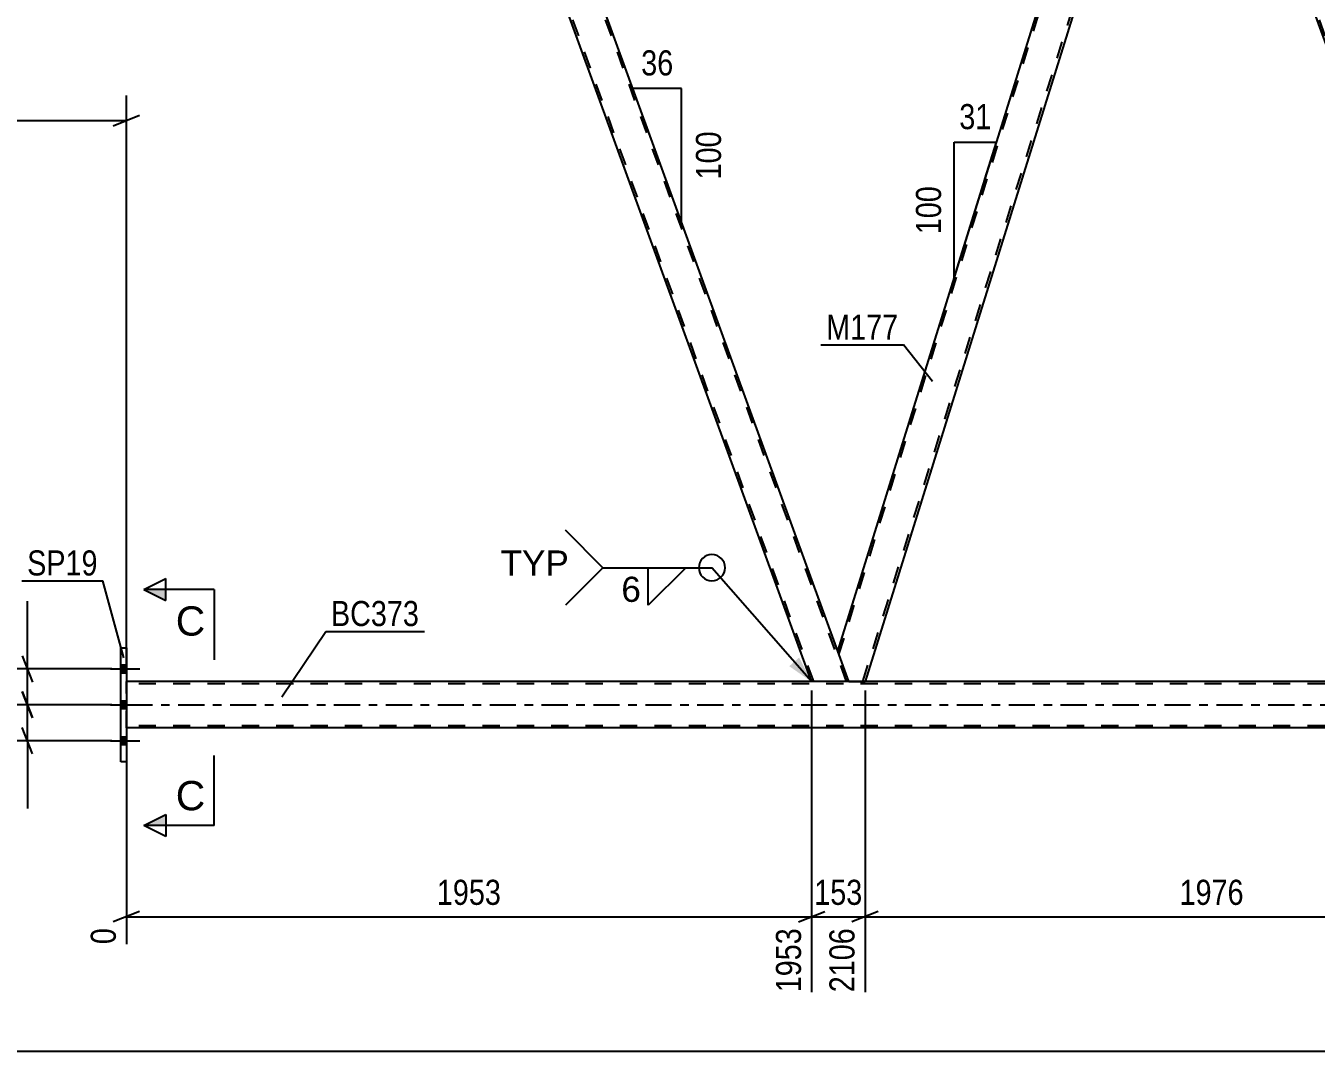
# Model space of a CAD drawing. Header units: millimetres. Extents: x -75 to 766, y -434 to 160.
# Drawn here: x 25.2 to 172.3, y -165.4 to -48.4 of the extents above; entities that cross this region are included whole.
import ezdxf

# ---------------------------------------------------------------- set-up
doc = ezdxf.new("R2010")
doc.units = ezdxf.units.MM
doc.linetypes.add('DXK_LINE_DOT2', pattern=[3.9198, 1.9599, -1.9599])
doc.linetypes.add('DXK_LINE_DOT3', pattern=[5.9187, 2.979, -0.9799, 0.9799, -0.9799])
doc.styles.add('Arial', font='arial.ttf', dxfattribs={"height": 0.2})
doc.styles.add('Arial Narrow', font='ARIALN.TTF', dxfattribs={"height": 0.2})

# ---------------------------------------------------------------- blocks, each defined once
blk = doc.blocks.new('Bolt-814185074-3638 - 3452')
at = {"linetype": 'Continuous'}
for points in [[(36.63, -122.2), (36.63, -121.32), (35.99, -121.32), (35.99, -122.2)], [(36.63, -122.2), (36.63, -121.32), (35.99, -121.32), (35.99, -122.2)], [(36.63, -122.2), (36.63, -121.32), (35.99, -121.32), (35.99, -122.2)], [(36.63, -126.3), (36.63, -125.42), (35.99, -125.42), (35.99, -126.3)], [(36.63, -126.3), (36.63, -125.42), (35.99, -125.42), (35.99, -126.3)], [(36.63, -130.4), (36.63, -129.52), (35.99, -129.52), (35.99, -130.4)], [(36.63, -130.4), (36.63, -129.52), (35.99, -129.52), (35.99, -130.4)], [(36.63, -130.4), (36.63, -129.52), (35.99, -129.52), (35.99, -130.4)]]:
    blk.add_hatch(color=1, dxfattribs=at).paths.add_polyline_path(points)
at = {"color": 1, "linetype": 'Continuous'}
for p, q in [((34.83, -121.76), (38.15, -121.76)), ((34.83, -121.76), (38.15, -121.76)), ((34.83, -121.76), (38.15, -121.76)), ((35.99, -121.32), (36.63, -121.32)), ((35.99, -121.32), (36.63, -121.32)), ((35.99, -121.32), (36.63, -121.32)), ((35.99, -122.2), (36.63, -122.2)), ((35.99, -122.2), (36.63, -122.2)), ((35.99, -122.2), (36.63, -122.2)), ((34.83, -125.86), (38.15, -125.86)), ((34.83, -125.86), (38.15, -125.86)), ((35.99, -125.42), (36.63, -125.42)), ((35.99, -125.42), (36.63, -125.42)), ((35.99, -126.3), (36.63, -126.3)), ((35.99, -126.3), (36.63, -126.3)), ((34.83, -129.96), (38.15, -129.96)), ((34.83, -129.96), (38.15, -129.96)), ((34.83, -129.96), (38.15, -129.96)), ((35.99, -129.52), (36.63, -129.52)), ((35.99, -129.52), (36.63, -129.52)), ((35.99, -129.52), (36.63, -129.52)), ((35.99, -130.4), (36.63, -130.4)), ((35.99, -130.4), (36.63, -130.4)), ((35.99, -130.4), (36.63, -130.4))]:
    blk.add_line(p, q, dxfattribs=at)
blk = doc.blocks.new('Part-814185074-3723 - 3452')
at = {"color": 2, "linetype": 'Continuous'}
for p, q in [((195.43, -123.22), (36.63, -123.22)), ((195.43, -128.5), (36.63, -128.5))]:
    blk.add_line(p, q, dxfattribs=at)
at = {"color": 7, "linetype": 'DXK_LINE_DOT2'}
for p, q in [((36.63, -128.5), (36.63, -123.22)), ((651.49, -123.46), (36.63, -123.46)), ((651.49, -128.26), (36.63, -128.26))]:
    blk.add_line(p, q, dxfattribs=at)
at = {"color": 7, "linetype": 'DXK_LINE_DOT3'}
blk.add_line((36.63, -125.86), (651.49, -125.86), dxfattribs=at)
blk = doc.blocks.new('Part-814185074-3736 - 3452')
at = {"color": 2, "linetype": 'Continuous'}
for p, q in [((117.75, -119.75), (154.46, -2)), ((155.77, -2), (154.46, -2)), ((155.77, -2), (157.32, -6.25)), ((157.32, -6.25), (120.86, -123.22)), ((119.02, -123.22), (117.75, -119.75))]:
    blk.add_line(p, q, dxfattribs=at)
at = {"color": 7, "linetype": 'DXK_LINE_DOT2'}
for p, q in [((117.89, -120.12), (154.71, -2)), ((120.61, -123.22), (157.19, -5.88)), ((119.02, -123.22), (120.86, -123.22))]:
    blk.add_line(p, q, dxfattribs=at)
blk = doc.blocks.new('Part-814185074-3741 - 3452')
at = {"color": 7, "linetype": 'DXK_LINE_DOT3'}
blk.add_line((205.44, -132.62), (154.48, 7.4), dxfattribs=at)
at = {"color": 2, "linetype": 'Continuous'}
for p, q in [((160.03, -2), (155.77, -2)), ((202.4, -118.4), (160.03, -2)), ((198.14, -118.4), (157.32, -6.25))]:
    blk.add_line(p, q, dxfattribs=at)
at = {"color": 7, "linetype": 'DXK_LINE_DOT2'}
for p, q in [((155.77, -2), (157.32, -6.25)), ((200.15, -123.22), (156.03, -2)), ((203.9, -123.22), (159.78, -2)), ((199.89, -123.22), (198.14, -118.4)), ((204.15, -123.22), (202.4, -118.4)), ((204.15, -123.22), (199.89, -123.22))]:
    blk.add_line(p, q, dxfattribs=at)
blk = doc.blocks.new('Part-814185074-3768 - 3452')
at = {"color": 2, "linetype": 'Continuous'}
for p, q in [((35.99, -132.36), (35.99, -119.36)), ((35.99, -119.36), (36.63, -119.36)), ((36.63, -119.36), (36.63, -132.36)), ((36.63, -132.36), (35.99, -132.36))]:
    blk.add_line(p, q, dxfattribs=at)
blk = doc.blocks.new('Part-814185074-3804 - 3452')
at = {"color": 7, "linetype": 'DXK_LINE_DOT2'}
for p, q in [((70.64, -2), (70.68, -2)), ((74.75, -2), (70.64, -2)), ((70.64, -2), (70.79, -2.4)), ((115.02, -123.22), (70.9, -2)), ((118.76, -123.22), (74.64, -2)), ((119.02, -123.22), (117.75, -119.75)), ((119.02, -123.22), (114.76, -123.22))]:
    blk.add_line(p, q, dxfattribs=at)
at = {"color": 2, "linetype": 'Continuous'}
for p, q in [((114.76, -123.22), (70.79, -2.4)), ((74.75, -2), (74.73, -2)), ((74.9, -2), (74.75, -2)), ((117.75, -119.75), (74.9, -2))]:
    blk.add_line(p, q, dxfattribs=at)
blk = doc.blocks.new('AngleDimension-814185074-4897 - 3452')
at = {"color": 7, "linetype": 'Continuous'}
for p, q in [((96.37, -60.99), (94.4, -55.57)), ((99.94, -55.57), (94.4, -55.57)), ((99.94, -70.8), (94.4, -55.57)), ((99.94, -70.8), (99.94, -55.57))]:
    blk.add_line(p, q, dxfattribs=at)
at = {"color": 0}
for points in [[(99.59, -54.67), (99.59, -50.47), (94.74, -50.47), (94.74, -54.67)], [(105.04, -59.84), (100.84, -59.84), (100.84, -66.53), (105.04, -66.53)]]:
    blk.add_wipeout(points, dxfattribs=at)
at = {"color": 3, "style": 'Arial Narrow'}
blk.add_text('36', height=2.863, dxfattribs=at).set_placement((95.34, -54.07))
blk.add_text('100', height=2.863, rotation=90.0002, dxfattribs=at).set_placement((104.44, -65.93))
blk = doc.blocks.new('AngleDimension-814185074-4911 - 3452')
at = {"color": 7, "linetype": 'Continuous'}
for p, q in [((131.03, -61.7), (135.85, -61.7)), ((131.03, -77.17), (135.85, -61.7)), ((131.03, -77.17), (131.03, -61.7)), ((134.53, -65.92), (135.85, -61.7))]:
    blk.add_line(p, q, dxfattribs=at)
at = {"color": 0}
for points in [[(135.87, -60.8), (135.87, -56.6), (131.01, -56.6), (131.01, -60.8)], [(130.13, -66.09), (125.93, -66.09), (125.93, -72.78), (130.13, -72.78)]]:
    blk.add_wipeout(points, dxfattribs=at)
at = {"color": 3, "style": 'Arial Narrow'}
blk.add_text('31', height=2.863, dxfattribs=at).set_placement((131.61, -60.2))
blk.add_text('100', height=2.863, rotation=90.0002, dxfattribs=at).set_placement((129.53, -72.18))
blk = doc.blocks.new('StraightDimension-814185074-4540 - 3452')
at = {"color": 7, "linetype": 'Continuous'}
blk.add_line((-0.64, -165.37), (662.35, -165.37), dxfattribs=at)
blk = doc.blocks.new('StraightDimension-814185074-4576 - 3452')
at = {"color": 7, "linetype": 'Continuous'}
for p, q in [((114.76, -124.22), (114.76, -158.65)), ((120.86, -124.22), (120.86, -158.65)), ((113.26, -150.63), (116.26, -149.43)), ((114.76, -150.03), (120.86, -150.03)), ((122.36, -149.43), (119.36, -150.63))]:
    blk.add_line(p, q, dxfattribs=at)
at = {"color": 0}
blk.add_wipeout([(121.15, -149.28), (121.15, -145.08), (114.47, -145.08), (114.47, -149.28)], dxfattribs=at)
at = {"color": 0, "linetype": 'Continuous'}
blk.add_wipeout([(120.26, -150.73), (116.06, -150.73), (116.06, -159.25), (120.26, -159.25)], dxfattribs=at)
at = {"color": 3, "style": 'Arial Narrow'}
blk.add_text('153', height=2.863, dxfattribs=at).set_placement((115.07, -148.68))
at = {"color": 3, "linetype": 'Continuous', "style": 'Arial Narrow'}
blk.add_text('2106', height=2.863, rotation=90.0002, dxfattribs=at).set_placement((119.66, -158.65))
blk = doc.blocks.new('StraightDimension-814185074-4141 - 3452')
at = {"color": 7, "linetype": 'Continuous'}
for p, q in [((24.74, -124.36), (25.94, -127.36)), ((34.99, -125.86), (22.49, -125.86)), ((25.34, -129.96), (25.34, -125.86)), ((25.94, -131.46), (24.74, -128.46)), ((34.99, -129.96), (22.49, -129.96)), ((25.34, -129.96), (25.34, -137.69)), ((25.34, -129.96), (25.34, -137.69))]:
    blk.add_line(p, q, dxfattribs=at)
at = {"color": 0}
blk.add_wipeout([(24.59, -130.49), (20.39, -130.49), (20.39, -137.17), (24.59, -137.17)], dxfattribs=at)
at = {"color": 3, "style": 'Arial Narrow'}
blk.add_text('103', height=2.863, rotation=90.0002, dxfattribs=at).set_placement((23.99, -136.57))
blk = doc.blocks.new('StraightDimension-814185074-4149 - 3452')
at = {"color": 7, "linetype": 'Continuous'}
for p, q in [((25.34, -121.76), (25.34, -114.03)), ((25.34, -121.76), (25.34, -114.03)), ((24.74, -120.26), (25.94, -123.26)), ((34.99, -121.76), (22.49, -121.76)), ((25.34, -125.86), (25.34, -121.76)), ((25.94, -127.36), (24.74, -124.36)), ((34.99, -125.86), (22.49, -125.86))]:
    blk.add_line(p, q, dxfattribs=at)
at = {"color": 0}
blk.add_wipeout([(24.59, -114.55), (20.39, -114.55), (20.39, -121.24), (24.59, -121.24)], dxfattribs=at)
at = {"color": 3, "style": 'Arial Narrow'}
blk.add_text('103', height=2.863, rotation=90.0002, dxfattribs=at).set_placement((23.99, -120.64))
blk = doc.blocks.new('StraightDimension-814185074-4206 - 3452')
at = {"color": 7, "linetype": 'Continuous'}
for p, q in [((0, -3), (0, -61.62)), ((36.63, -122.22), (36.63, -56.37)), ((1.5, -58.62), (-1.5, -59.82)), ((35.13, -59.82), (38.13, -58.62)), ((0, -59.22), (36.63, -59.22))]:
    blk.add_line(p, q, dxfattribs=at)
at = {"color": 0}
blk.add_wipeout([(22.57, -58.47), (22.57, -54.27), (14.06, -54.27), (14.06, -58.47)], dxfattribs=at)
at = {"color": 3, "style": 'Arial Narrow'}
blk.add_text('1139', height=2.863, dxfattribs=at).set_placement((14.66, -57.87))
blk = doc.blocks.new('StraightDimension-814185074-4551 - 3452')
at = {"color": 7, "linetype": 'Continuous'}
for p, q in [((120.86, -124.22), (120.86, -158.65)), ((199.9, -124.24), (199.9, -158.65)), ((122.36, -149.43), (119.36, -150.63)), ((120.86, -150.03), (199.9, -150.03)), ((198.4, -150.63), (201.4, -149.43))]:
    blk.add_line(p, q, dxfattribs=at)
at = {"color": 0}
blk.add_wipeout([(164.64, -149.28), (164.64, -145.08), (156.13, -145.08), (156.13, -149.28)], dxfattribs=at)
at = {"color": 3, "style": 'Arial Narrow'}
blk.add_text('1976', height=2.863, dxfattribs=at).set_placement((156.73, -148.68))
at = {"color": 0, "linetype": 'Continuous'}
blk.add_wipeout([(199.3, -150.73), (195.1, -150.73), (195.1, -159.25), (199.3, -159.25)], dxfattribs=at)
at = {"color": 3, "linetype": 'Continuous', "style": 'Arial Narrow'}
blk.add_text('4082', height=2.863, rotation=90.0002, dxfattribs=at).set_placement((198.7, -158.65))
blk = doc.blocks.new('StraightDimension-814185074-4595 - 3452')
at = {"color": 7, "linetype": 'Continuous'}
for p, q in [((114.76, -124.22), (114.76, -158.65)), ((36.63, -129.5), (36.63, -153.16)), ((38.13, -149.43), (35.13, -150.63)), ((36.63, -150.03), (114.76, -150.03)), ((113.26, -150.63), (116.26, -149.43))]:
    blk.add_line(p, q, dxfattribs=at)
at = {"color": 0}
blk.add_wipeout([(79.95, -149.28), (79.95, -145.08), (71.44, -145.08), (71.44, -149.28)], dxfattribs=at)
at = {"color": 3, "style": 'Arial Narrow'}
blk.add_text('1953', height=2.863, dxfattribs=at).set_placement((72.04, -148.68))
at = {"color": 0, "linetype": 'Continuous'}
for points in [[(36.03, -150.73), (31.83, -150.73), (31.83, -153.76), (36.03, -153.76)], [(114.16, -150.73), (109.96, -150.73), (109.96, -159.25), (114.16, -159.25)]]:
    blk.add_wipeout(points, dxfattribs=at)
at = {"color": 3, "linetype": 'Continuous', "style": 'Arial Narrow'}
for s, height, p in [('0', 2.86, (35.43, -153.16)), ('1953', 2.863, (113.56, -158.65))]:
    blk.add_text(s, height=height, rotation=90.0002, dxfattribs=at).set_placement(p)
blk = doc.blocks.new('StraightDimension-814185074-4867 - 3452')
at = {"color": 7, "linetype": 'Continuous'}
for p, q in [((-17.64, -1.5), (-18.84, 1.5)), ((-1.64, 0), (-21.09, 0)), ((-18.24, -125.86), (-18.24, 0)), ((-18.84, -124.36), (-17.64, -127.36)), ((34.99, -125.86), (-21.09, -125.86))]:
    blk.add_line(p, q, dxfattribs=at)
at = {"color": 0}
blk.add_wipeout([(-18.99, -58.67), (-23.19, -58.67), (-23.19, -67.19), (-18.99, -67.19)], dxfattribs=at)
at = {"color": 3, "style": 'Arial Narrow'}
blk.add_text('3147', height=2.863, rotation=90.0002, dxfattribs=at).set_placement((-19.59, -66.59))
blk = doc.blocks.new('WeldMark-814185074-5197 - 3452')
at = {"linetype": 'Continuous'}
blk.add_hatch(color=30, dxfattribs=at).paths.add_polyline_path([(113.35, -120.47), (114.76, -123.22), (112.22, -121.46)])
at = {"color": 3, "linetype": 'Continuous'}
for q in [(86.69, -105.93), (86.69, -114.51)]:
    blk.add_line((90.97, -110.22), q, dxfattribs=at)
at = {"color": 30, "linetype": 'Continuous'}
blk.add_line((114.76, -123.22), (103.4, -110.22), dxfattribs=at)
at = {"color": 3, "linetype": 'Continuous'}
for start, end in [(90, 270), (270, 90)]:
    blk.add_arc((103.4, -110.22), 1.5, start, end, dxfattribs=at)
at = {"color": 0}
blk.add_wipeout([(95.5, -114.32), (95.5, -110.92), (92.87, -110.92), (92.87, -114.32)], dxfattribs=at)
at = {"color": 30, "linetype": 'Continuous'}
blk.add_line((90.97, -110.22), (103.4, -110.22), dxfattribs=at)
at = {"color": 3, "linetype": 'Continuous'}
for p, q in [((96.15, -110.22), (100.44, -110.22)), ((100.44, -110.22), (96.15, -114.51)), ((96.15, -114.51), (96.15, -110.22))]:
    blk.add_line(p, q, dxfattribs=at)
at = {"color": 3, "style": 'Arial'}
blk.add_text('6', height=2.87, dxfattribs=at).set_placement((93.07, -114.12))
at = {"color": 0, "linetype": 'Continuous'}
blk.add_wipeout([(87.07, -111.12), (87.07, -108.12), (79.3, -108.12), (79.3, -111.12)], dxfattribs=at)
blk.add_wipeout([(87.07, -111.12), (87.07, -108.12), (79.3, -108.12), (79.3, -111.12)], dxfattribs=at)
at = {"color": 3, "linetype": 'Continuous', "style": 'Arial'}
blk.add_text('TYP', height=2.865, dxfattribs=at).set_placement((79.3, -111.12))
blk = doc.blocks.new('Mark-814185074-3719 - 3452')
at = {"color": 0}
blk.add_wipeout([(70.01, -116.88), (70.01, -113.88), (59.96, -113.88), (59.96, -116.88)], dxfattribs=at)
blk.add_wipeout([(70.01, -116.88), (70.01, -113.88), (59.96, -113.88), (59.96, -116.88)], dxfattribs=at)
at = {"color": 30, "linetype": 'Continuous'}
for p, q in [((54.37, -124.94), (59.36, -117.48)), ((59.36, -117.48), (70.61, -117.48))]:
    blk.add_line(p, q, dxfattribs=at)
at = {"color": 3, "style": 'Arial Narrow'}
blk.add_text('BC373', height=2.863, dxfattribs=at).set_placement((59.96, -116.88))
blk = doc.blocks.new('Mark-814185074-3732 - 3452')
at = {"color": 0}
blk.add_wipeout([(124.65, -84.21), (124.65, -81.21), (116.43, -81.21), (116.43, -84.21)], dxfattribs=at)
blk.add_wipeout([(124.65, -84.21), (124.65, -81.21), (116.43, -81.21), (116.43, -84.21)], dxfattribs=at)
at = {"color": 30, "linetype": 'Continuous'}
for p in [(115.83, -84.81), (128.55, -89)]:
    blk.add_line(p, (125.25, -84.81), dxfattribs=at)
at = {"color": 3, "style": 'Arial Narrow'}
blk.add_text('M177', height=2.863, dxfattribs=at).set_placement((116.43, -84.21))
blk = doc.blocks.new('Mark-814185074-3764 - 3452')
at = {"color": 0}
blk.add_wipeout([(33.36, -111.11), (33.36, -108.11), (25.32, -108.11), (25.32, -111.11)], dxfattribs=at)
blk.add_wipeout([(33.36, -111.11), (33.36, -108.11), (25.32, -108.11), (25.32, -111.11)], dxfattribs=at)
at = {"color": 30, "linetype": 'Continuous'}
for p in [(24.72, -111.71), (36.34, -120.49)]:
    blk.add_line(p, (33.96, -111.71), dxfattribs=at)
at = {"color": 3, "style": 'Arial Narrow'}
blk.add_text('SP19', height=2.863, dxfattribs=at).set_placement((25.32, -111.11))
blk = doc.blocks.new('SectionMark-814185074-5183 - 3452')
at = {"linetype": 'Continuous'}
for points in [[(41.13, -112.72), (41.13, -113.97), (38.63, -112.72)], [(41.13, -138.39), (41.13, -139.64), (38.63, -139.64)]]:
    blk.add_hatch(color=6, dxfattribs=at).paths.add_polyline_path(points)
at = {"color": 6, "linetype": 'Continuous'}
for p, q in [((38.63, -112.72), (41.13, -111.47)), ((41.13, -113.97), (41.13, -111.47)), ((46.63, -112.72), (38.63, -112.72)), ((38.63, -112.72), (41.13, -113.97)), ((46.63, -112.72), (46.63, -120.72)), ((46.63, -139.64), (46.63, -131.64)), ((38.63, -139.64), (41.13, -138.39)), ((46.63, -139.64), (38.63, -139.64)), ((41.13, -140.89), (38.63, -139.64)), ((41.13, -138.39), (41.13, -140.89))]:
    blk.add_line(p, q, dxfattribs=at)
at = {"color": 0, "linetype": 'Continuous'}
for points in [[(45.63, -117.97), (45.63, -114.47), (42.26, -114.47), (42.26, -117.97)], [(45.63, -137.89), (45.63, -134.39), (42.26, -134.39), (42.26, -137.89)]]:
    blk.add_wipeout(points, dxfattribs=at)
at = {"color": 3, "linetype": 'Continuous', "style": 'Arial'}
for p in [(42.26, -117.97), (42.26, -137.89)]:
    blk.add_text('C', height=3.34, dxfattribs=at).set_placement(p)

msp = doc.modelspace()

# ---------------------------------------------------------------- block references
for name in ['Part-814185074-3741 - 3452', 'Part-814185074-3804 - 3452', 'Part-814185074-3736 - 3452', 'Part-814185074-3768 - 3452', 'Bolt-814185074-3638 - 3452', 'Part-814185074-3723 - 3452']:
    msp.add_blockref(name, (0, 0))

# ---------------------------------------------------------------- next in the draw order: block references
for name in ['AngleDimension-814185074-4897 - 3452', 'AngleDimension-814185074-4911 - 3452']:
    msp.add_blockref(name, (0, 0))

# ---------------------------------------------------------------- next in the draw order: block references
msp.add_blockref('StraightDimension-814185074-4540 - 3452', (0, 0))

# ---------------------------------------------------------------- next in the draw order: block references
for name in ['Mark-814185074-3732 - 3452', 'WeldMark-814185074-5197 - 3452', 'StraightDimension-814185074-4141 - 3452', 'StraightDimension-814185074-4576 - 3452']:
    msp.add_blockref(name, (0, 0))

# ---------------------------------------------------------------- next in the draw order: block references
for name in ['StraightDimension-814185074-4149 - 3452', 'StraightDimension-814185074-4551 - 3452']:
    msp.add_blockref(name, (0, 0))

# ---------------------------------------------------------------- next in the draw order: block references
for name in ['StraightDimension-814185074-4206 - 3452', 'StraightDimension-814185074-4595 - 3452']:
    msp.add_blockref(name, (0, 0))

# ---------------------------------------------------------------- next in the draw order: block references
for name in ['StraightDimension-814185074-4867 - 3452', 'SectionMark-814185074-5183 - 3452', 'Mark-814185074-3719 - 3452']:
    msp.add_blockref(name, (0, 0))

# ---------------------------------------------------------------- next in the draw order: block references
msp.add_blockref('Mark-814185074-3764 - 3452', (0, 0))

doc.saveas('drawing.dxf')
